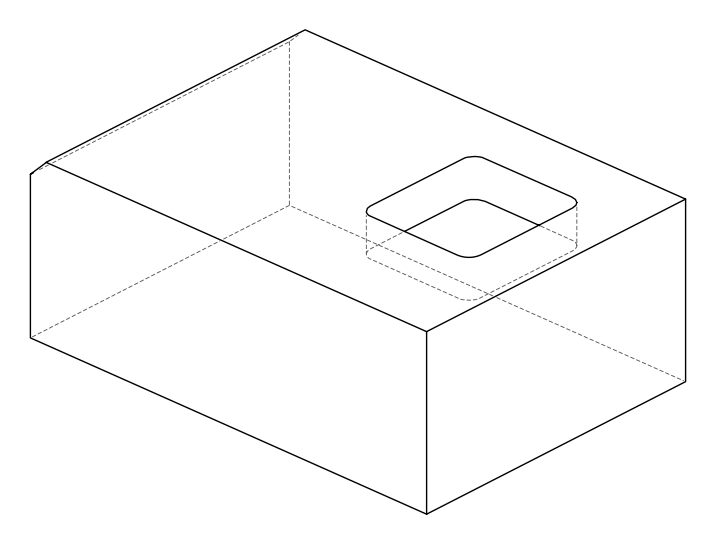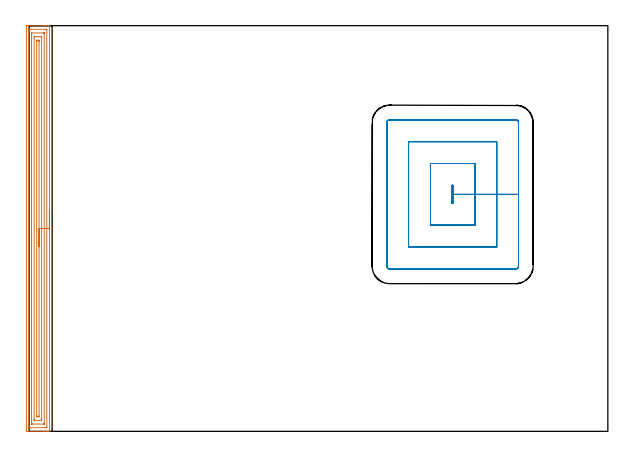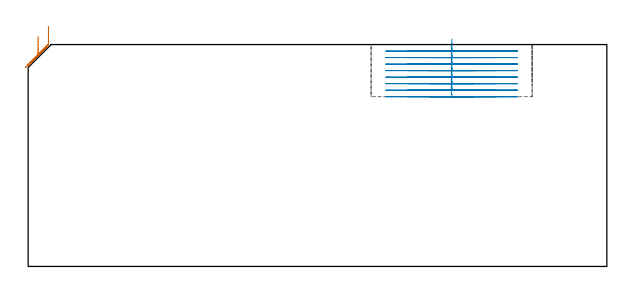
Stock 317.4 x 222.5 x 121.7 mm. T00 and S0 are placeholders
(PLAN: 2 operations, 1 tool changes, 21 min)
(1 AREA_MILL | FG_CHAMFER_SURFACE | UGT0205_001 | 9.13 min | 17790 mm3)
(2 MILL_RECTANGULAR_POCKET | POCKET_RECTANGULAR_STRAIGHT | UGT0201_008 | Follow Part, ap 4, ae 75% | 11.91 min | 244845 mm3)
(TOOL UGT0205_001 | Chamfer Mill 20 x 3 x 45 deg. | D20 FL50 Z2)
(TOOL UGT0201_008 | End Mill 16 mm | D16 FL32 Z4)
(OP 1 AREA_MILL)
G17 G21 G94 G90
T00 M6
G54
G17 G0 G90 X11.1 Y121.25 S1061 M3
G43 Z131.7 H0
G94 G1 Y121.212 Z130.828 F250.
Y121.098 Z129.963
Y120.909 Z129.112
Y120.647 Z128.28
Y120.313 Z127.474
Y119.91 Z126.7
Y119.442 Z125.964
Y118.91 Z125.272
Y118.321 Z124.629
Y117.678 Z124.039
Y116.986 Z123.508
Y116.25 Z123.04
Y115.476 Z122.637
Y114.67 Z122.303
Y113.838 Z122.041
Y112.986 Z121.852
Y112.122 Z121.738
Y111.25 Z121.7
Y0.157
X11.097 Y0.01 Z121.688
X11.07 Y0.007 Z121.661
X10.724 Y0. Z121.324
X10.306 Z120.905
X9.68 Z120.275
X8.48 Z119.077
X7.905 Z118.499
X-1.255 Y0.001 Z109.342
X-1.492 Y0.01 Z109.106
X-1.499 Y0.246 Z109.099
X-1.5 Y221.896 Z109.1
X-1.497 Y222.256 Z109.102
X-1.492 Y222.49 Z109.106
X-1.254 Y222.5 Z109.343
X7.905 Z118.499
X8.48 Z119.077
X8.793 Z119.389
X9.367 Z119.963
X9.68 Z120.275
X10.306 Z120.905
X10.724 Z121.324
X11.07 Y222.493 Z121.661
X11.097 Y222.49 Z121.688
X11.1 Y222.342 Z121.7
Y111.25
X9.686 Z120.286
Y2.388
X9.68 Y2.01 Z120.28
X9.177 Y2.001 Z119.777
X0.807 Y2. Z111.407
X0.305 Y2.001 Z110.905
X-0.08 Y2.01 Z110.52
X-0.086 Y2.388 Z110.514
Y2.394
Y220.112
X-0.08 Y220.49 Z110.52
X0.422 Y220.499 Z111.022
X8.793 Y220.5 Z119.393
X9.295 Y220.499 Z119.895
X9.68 Y220.49 Z120.28
X9.686 Y220.106 Z120.286
Y111.25
X8.271 Z118.871
Y4.081
X8.27 Y4.035 Z118.87
X8.268 Y4.013 Z118.868
X8.266 Y4.01 Z118.866
X8.248 Y4.007 Z118.848
X8.076 Y4.001 Z118.676
X1.695 Z112.295
X1.523 Y4.004 Z112.123
X1.409 Y4.009 Z112.009
X1.335 Y4.015 Z111.935
X1.333 Y4.051 Z111.933
X1.331 Y4.173 Z111.931
X1.329 Y4.54 Z111.929
Y218.419
X1.33 Y218.465 Z111.93
X1.332 Y218.487 Z111.932
X1.334 Y218.49 Z111.934
X1.352 Y218.493 Z111.952
X1.524 Y218.499 Z112.124
X7.905 Z118.505
X8.077 Y218.496 Z118.677
X8.191 Y218.491 Z118.791
X8.265 Y218.485 Z118.865
X8.267 Y218.449 Z118.867
X8.269 Y218.327 Z118.869
X8.271 Y217.96 Z118.871
Y111.25
X6.857 Z117.457
Y6.85
X6.853 Y6.123 Z117.453
X6.85 Y6.024 Z117.45
X6.764 Y6.01 Z117.364
X6.553 Y6.005 Z117.153
X6.131 Y6. Z116.731
X6.088 Z116.688
X3.427 Z114.027
X3.032 Y6.004 Z113.632
X2.835 Y6.01 Z113.435
X2.749 Y6.016 Z113.349
X2.748 Y6.081 Z113.348
X2.743 Y6.687 Z113.343
Y215.65
X2.747 Y216.377 Z113.347
X2.749 Y216.476 Z113.349
X2.836 Y216.49 Z113.436
X3.047 Y216.495 Z113.647
X3.469 Y216.5 Z114.069
X3.512 Z114.112
X6.173 Z116.773
X6.568 Y216.496 Z117.168
X6.765 Y216.49 Z117.365
X6.85 Y216.484 Z117.45
X6.852 Y216.419 Z117.452
X6.857 Y215.813 Z117.457
Y111.25
X5.443 Z116.043
Y8.434
X5.442 Y8.233 Z116.042
X5.438 Y8.1 Z116.038
X5.434 Y8.01 Z116.034
X5.401 Y8.006 Z116.001
X5.244 Y8.002 Z115.844
X4.987 Y8. Z115.587
X4.266 Z114.866
X4.211 Y8.001 Z114.811
X4.18 Y8.005 Z114.78
X4.169 Y8.009 Z114.769
X4.164 Y8.034 Z114.764
X4.158 Y8.434 Z114.758
X4.157 Y8.634 Z114.757
Y8.835
Y214.066
X4.158 Y214.267 Z114.758
X4.161 Y214.4 Z114.761
X4.166 Y214.49 Z114.766
X4.199 Y214.494 Z114.799
X4.356 Y214.498 Z114.956
X4.613 Y214.5 Z115.213
X5.334 Z115.934
X5.389 Y214.499 Z115.989
X5.42 Y214.495 Z116.02
X5.431 Y214.491 Z116.031
X5.436 Y214.466 Z116.036
X5.442 Y214.066 Z116.042
X5.443 Y213.866 Z116.043
Y213.665
Y111.25
Y110.378 Z116.081
Y109.514 Z116.195
Y108.662 Z116.384
Y107.83 Z116.646
Y107.024 Z116.98
Y106.25 Z117.383
Y105.514 Z117.852
Y104.822 Z118.383
Y104.179 Z118.972
Y103.59 Z119.615
Y103.058 Z120.307
Y102.59 Z121.043
Y102.187 Z121.817
Y101.853 Z122.623
Y101.591 Z123.455
Y101.402 Z124.307
Y101.288 Z125.171
Y101.25 Z126.043
G0 Z131.7
M5
M2
(OP 2 MILL_RECTANGULAR_POCKET)
G17 G21 G94 G90
T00 M6
G54
G17 G0 G90 X232.4 Y125.812 S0 M3
G43 Z131.7 H0
Z124.7
G94 G1 Y134.9 Z122.265 F250.
X232.1 Z122.184
Y125. Z119.532
X232.4 Z119.451
Y129.95 Z118.125
Y134.9 F500.
X232.1
Y125.
X232.4
Y129.95
X244.4
Y146.9
X220.1
Y113.
X244.4
Y129.95
X256.4
Y158.9
X208.1
Y101.
X256.4
Y129.95
X268.4
Y169.2
G3 X266.7 Y170.9 R1.7
G1 X197.8
G3 X196.1 Y169.2 R1.7
G1 Y90.7
G3 X197.8 Y89. R1.7
G1 X266.7
G3 X268.4 Y90.7 R1.7
G1 Y129.95
Y130.95
G0 X232.4 Y125.812 Z121.125
G1 Y134.9 Z118.69 F250.
X232.1 Z118.609
Y125. Z115.957
X232.4 Z115.876
Y129.95 Z114.55
Y134.9 F500.
X232.1
Y125.
X232.4
Y129.95
X244.4
Y146.9
X220.1
Y113.
X244.4
Y129.95
X256.4
Y158.9
X208.1
Y101.
X256.4
Y129.95
X268.4
Y169.2
G3 X266.7 Y170.9 R1.7
G1 X197.8
G3 X196.1 Y169.2 R1.7
G1 Y90.7
G3 X197.8 Y89. R1.7
G1 X266.7
G3 X268.4 Y90.7 R1.7
G1 Y129.95
Y130.95
G0 X232.4 Y125.812 Z117.55
G1 Y134.9 Z115.115 F250.
X232.1 Z115.034
Y125. Z112.382
X232.4 Z112.301
Y129.95 Z110.975
Y134.9 F500.
X232.1
Y125.
X232.4
Y129.95
X244.4
Y146.9
X220.1
Y113.
X244.4
Y129.95
X256.4
Y158.9
X208.1
Y101.
X256.4
Y129.95
X268.4
Y169.2
G3 X266.7 Y170.9 R1.7
G1 X197.8
G3 X196.1 Y169.2 R1.7
G1 Y90.7
G3 X197.8 Y89. R1.7
G1 X266.7
G3 X268.4 Y90.7 R1.7
G1 Y129.95
Y130.95
G0 X232.4 Y125.812 Z113.975
G1 Y134.9 Z111.54 F250.
X232.1 Z111.459
Y125. Z108.807
X232.4 Z108.726
Y129.95 Z107.4
Y134.9 F500.
X232.1
Y125.
X232.4
Y129.95
X244.4
Y146.9
X220.1
Y113.
X244.4
Y129.95
X256.4
Y158.9
X208.1
Y101.
X256.4
Y129.95
X268.4
Y169.2
G3 X266.7 Y170.9 R1.7
G1 X197.8
G3 X196.1 Y169.2 R1.7
G1 Y90.7
G3 X197.8 Y89. R1.7
G1 X266.7
G3 X268.4 Y90.7 R1.7
G1 Y129.95
Y130.95
G0 X232.4 Y125.812 Z110.4
G1 Y134.9 Z107.965 F250.
X232.1 Z107.884
Y125. Z105.232
X232.4 Z105.151
Y129.95 Z103.825
Y134.9 F500.
X232.1
Y125.
X232.4
Y129.95
X244.4
Y146.9
X220.1
Y113.
X244.4
Y129.95
X256.4
Y158.9
X208.1
Y101.
X256.4
Y129.95
X268.4
Y169.2
G3 X266.7 Y170.9 R1.7
G1 X197.8
G3 X196.1 Y169.2 R1.7
G1 Y90.7
G3 X197.8 Y89. R1.7
G1 X266.7
G3 X268.4 Y90.7 R1.7
G1 Y129.95
Y130.95
G0 X232.4 Y125.812 Z106.825
G1 Y134.9 Z104.39 F250.
X232.1 Z104.309
Y125. Z101.657
X232.4 Z101.576
Y129.95 Z100.25
Y134.9 F500.
X232.1
Y125.
X232.4
Y129.95
X244.4
Y146.9
X220.1
Y113.
X244.4
Y129.95
X256.4
Y158.9
X208.1
Y101.
X256.4
Y129.95
X268.4
Y169.2
G3 X266.7 Y170.9 R1.7
G1 X197.8
G3 X196.1 Y169.2 R1.7
G1 Y90.7
G3 X197.8 Y89. R1.7
G1 X266.7
G3 X268.4 Y90.7 R1.7
G1 Y129.95
Y130.95
G0 X232.4 Y125.812 Z103.25
G1 Y134.9 Z100.815 F250.
X232.1 Z100.734
Y125. Z98.082
X232.4 Z98.001
Y129.95 Z96.675
Y134.9 F500.
X232.1
Y125.
X232.4
Y129.95
X244.4
Y146.9
X220.1
Y113.
X244.4
Y129.95
X256.4
Y158.9
X208.1
Y101.
X256.4
Y129.95
X268.4
Y169.2
G3 X266.7 Y170.9 R1.7
G1 X197.8
G3 X196.1 Y169.2 R1.7
G1 Y90.7
G3 X197.8 Y89. R1.7
G1 X266.7
G3 X268.4 Y90.7 R1.7
G1 Y129.95
Y130.95
G0 X232.4 Y125.812 Z99.675
G1 Y134.9 Z97.24 F250.
X232.1 Z97.159
Y125. Z94.507
X232.4 Z94.426
Y129.95 Z93.1
Y134.9 F500.
X232.1
Y125.
X232.4
Y129.95
X244.4
Y146.9
X220.1
Y113.
X244.4
Y129.95
X256.4
Y158.9
X208.1
Y101.
X256.4
Y129.95
X268.4
Y169.2
G3 X266.7 Y170.9 R1.7
G1 X197.8
G3 X196.1 Y169.2 R1.7
G1 Y90.7
G3 X197.8 Y89. R1.7
G1 X266.7
G3 X268.4 Y90.7 R1.7
G1 Y129.95
Y130.95
G0 Z131.7
M5
M2
